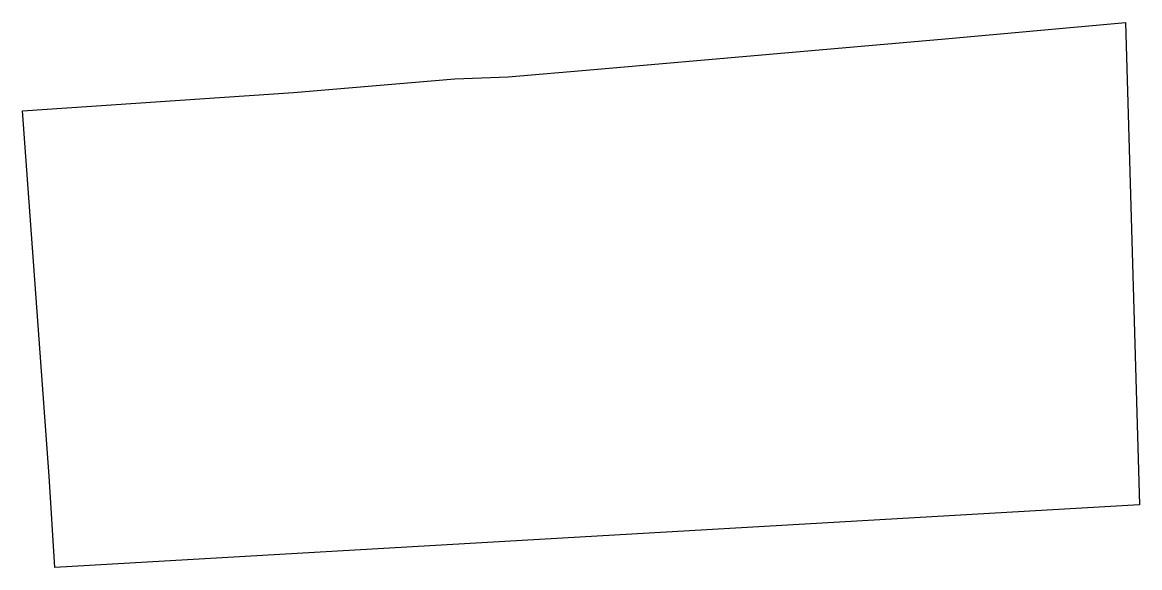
# Model space of a CAD drawing. Header units: millimetres. Extents: x 612548.3 to 612590.8, y 1319283.6 to 1319304.3.
import ezdxf

# ---------------------------------------------------------------- set-up
doc = ezdxf.new("R2010")
doc.units = ezdxf.units.MM

msp = doc.modelspace()

# ---------------------------------------------------------------- linework, layer by layer
msp.add_lwpolyline([(612590.25, 1319304.325), (612590.792, 1319285.964), (612549.484, 1319283.57), (612549.271, 1319287.05), (612548.251, 1319300.952), (612558.57, 1319301.651), (612564.719, 1319302.177), (612566.745, 1319302.249), (612570.009, 1319302.526), (612583.383, 1319303.696)], close=True)

doc.saveas('drawing.dxf')
